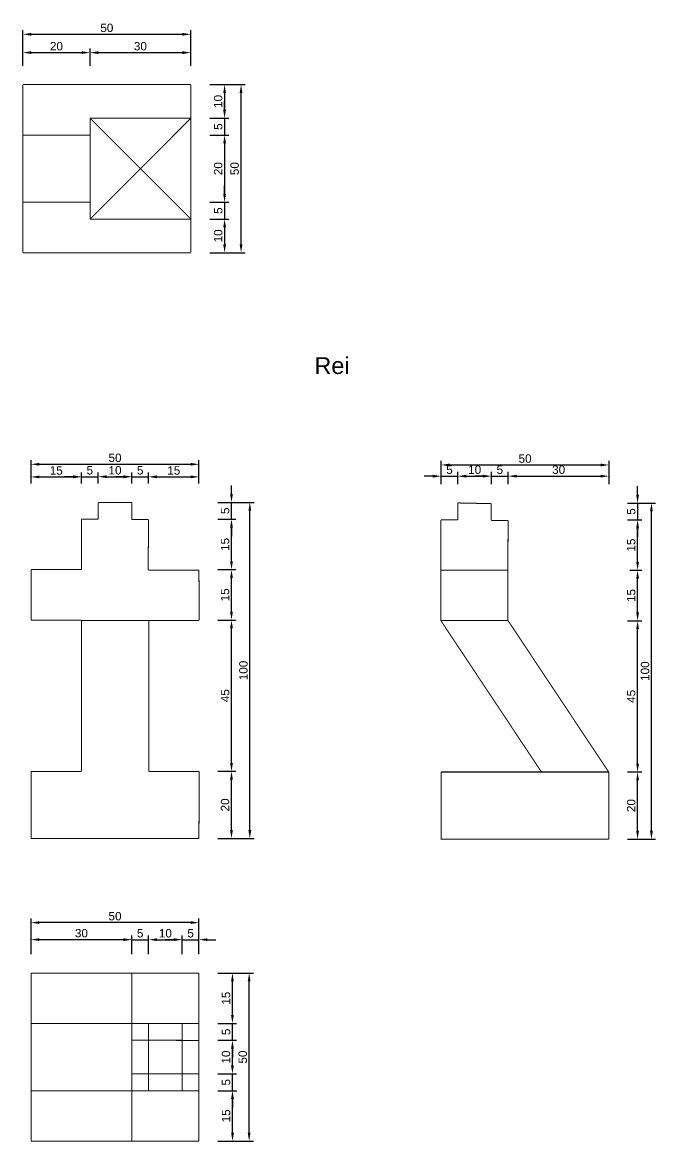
# Model space of a CAD drawing. Header units: millimetres. Extents: x -220846 to -220348, y 0 to 1408771.
# Drawn here: x -220550.8 to -220362.3, y 1408028.4 to 1408361.4 of the extents above; entities that cross this region are included whole.
import ezdxf

# ---------------------------------------------------------------- set-up
doc = ezdxf.new("R2010")
doc.units = ezdxf.units.MM
doc.styles.add('Anotativo', font='arial.ttf')
doc.styles.get("Standard").update_dxf_attribs({"font": 'arial.ttf'})
doc.dimstyles.new('ISO-25', dxfattribs={"dimtxt": 2.5, "dimasz": 2.5, "dimexe": 1.25, "dimexo": 0.625, "dimtad": 1, "dimtxsty": 'Standard', "dimcen": 2.5, "dimadec": 0, "dimazin": 0, "dimtfac": 1, "dimtmove": 0, "dimatfit": 1, "dimfxl": 1, "dimarcsym": 0})

# ---------------------------------------------------------------- blocks, each defined once
blk = doc.blocks.new('*D112')
at = {"color": 0, "lineweight": -2, "transparency": 16777216}
for p, q in [((-220492.63, 1408078.58), (-220482.06, 1408078.58)), ((-220483.31, 1408031.08), (-220483.31, 1408076.08)), ((-220492.63, 1408028.58), (-220482.06, 1408028.58))]:
    blk.add_line(p, q, dxfattribs=at)
at = {"color": 0, "transparency": 16777216}
for points in [[(-220483.73, 1408076.08), (-220482.9, 1408076.08), (-220483.31, 1408078.58)], [(-220483.73, 1408031.08), (-220482.9, 1408031.08), (-220483.31, 1408028.58)]]:
    blk.add_solid(points, dxfattribs=at)
at = {"layer": 'Defpoints', "color": 0, "transparency": 16777216}
for p in [(-220493.25, 1408078.58), (-220483.31, 1408078.58), (-220493.25, 1408028.58)]:
    blk.add_point(p, dxfattribs=at)
at = {"color": 0, "transparency": 16777216, "insert": (-220485.21, 1408053.58), "char_height": 2.5, "attachment_point": 5, "rotation": 90}
blk.add_mtext('50', dxfattribs=at)
blk = doc.blocks.new('*D113')
at = {"color": 0, "lineweight": -2, "transparency": 16777216}
for p, q in [((-220492.63, 1408043.58), (-220487.01, 1408043.58)), ((-220488.26, 1408031.08), (-220488.26, 1408041.08)), ((-220492.63, 1408028.58), (-220487.01, 1408028.58))]:
    blk.add_line(p, q, dxfattribs=at)
at = {"color": 0, "transparency": 16777216}
for points in [[(-220488.67, 1408041.08), (-220487.84, 1408041.08), (-220488.26, 1408043.58)], [(-220488.67, 1408031.08), (-220487.84, 1408031.08), (-220488.26, 1408028.58)]]:
    blk.add_solid(points, dxfattribs=at)
at = {"layer": 'Defpoints', "color": 0, "transparency": 16777216}
for p in [(-220493.25, 1408043.58), (-220488.26, 1408043.58), (-220493.25, 1408028.58)]:
    blk.add_point(p, dxfattribs=at)
at = {"color": 0, "transparency": 16777216, "insert": (-220490.16, 1408036.08), "char_height": 2.5, "attachment_point": 5, "rotation": 90}
blk.add_mtext('15', dxfattribs=at)
blk = doc.blocks.new('*D114')
at = {"color": 0, "lineweight": -2, "transparency": 16777216}
for p, q in [((-220488.29, 1408051.08), (-220488.29, 1408053.58)), ((-220492.63, 1408048.58), (-220487.04, 1408048.58)), ((-220488.29, 1408043.58), (-220488.29, 1408048.58)), ((-220492.63, 1408043.58), (-220487.04, 1408043.58)), ((-220488.29, 1408041.08), (-220488.29, 1408038.58))]:
    blk.add_line(p, q, dxfattribs=at)
at = {"color": 0, "transparency": 16777216}
for points in [[(-220488.7, 1408051.08), (-220487.87, 1408051.08), (-220488.29, 1408048.58)], [(-220488.7, 1408041.08), (-220487.87, 1408041.08), (-220488.29, 1408043.58)]]:
    blk.add_solid(points, dxfattribs=at)
at = {"layer": 'Defpoints', "color": 0, "transparency": 16777216}
for p in [(-220493.25, 1408048.58), (-220488.29, 1408048.58), (-220493.25, 1408043.58)]:
    blk.add_point(p, dxfattribs=at)
at = {"color": 0, "transparency": 16777216, "insert": (-220490.18, 1408046.08), "char_height": 2.5, "attachment_point": 5, "rotation": 90}
blk.add_mtext('5', dxfattribs=at)
blk = doc.blocks.new('*D115')
at = {"color": 0, "lineweight": -2, "transparency": 16777216}
for p, q in [((-220492.63, 1408058.58), (-220487.04, 1408058.58)), ((-220488.29, 1408051.08), (-220488.29, 1408056.08)), ((-220492.63, 1408048.58), (-220487.04, 1408048.58))]:
    blk.add_line(p, q, dxfattribs=at)
at = {"color": 0, "transparency": 16777216}
for points in [[(-220488.7, 1408056.08), (-220487.87, 1408056.08), (-220488.29, 1408058.58)], [(-220488.7, 1408051.08), (-220487.87, 1408051.08), (-220488.29, 1408048.58)]]:
    blk.add_solid(points, dxfattribs=at)
at = {"layer": 'Defpoints', "color": 0, "transparency": 16777216}
for p in [(-220493.25, 1408058.58), (-220488.29, 1408058.58), (-220493.25, 1408048.58)]:
    blk.add_point(p, dxfattribs=at)
at = {"color": 0, "transparency": 16777216, "insert": (-220490.19, 1408053.58), "char_height": 2.5, "attachment_point": 5, "rotation": 90}
blk.add_mtext('10', dxfattribs=at)
blk = doc.blocks.new('*D116')
at = {"color": 0, "lineweight": -2, "transparency": 16777216}
for p, q in [((-220488.29, 1408066.08), (-220488.29, 1408068.58)), ((-220492.63, 1408063.58), (-220487.04, 1408063.58)), ((-220488.29, 1408058.58), (-220488.29, 1408063.58)), ((-220492.63, 1408058.58), (-220487.04, 1408058.58)), ((-220488.29, 1408056.08), (-220488.29, 1408053.58))]:
    blk.add_line(p, q, dxfattribs=at)
at = {"color": 0, "transparency": 16777216}
for points in [[(-220488.7, 1408066.08), (-220487.87, 1408066.08), (-220488.29, 1408063.58)], [(-220488.7, 1408056.08), (-220487.87, 1408056.08), (-220488.29, 1408058.58)]]:
    blk.add_solid(points, dxfattribs=at)
at = {"layer": 'Defpoints', "color": 0, "transparency": 16777216}
for p in [(-220493.25, 1408063.58), (-220488.29, 1408063.58), (-220493.25, 1408058.58)]:
    blk.add_point(p, dxfattribs=at)
at = {"color": 0, "transparency": 16777216, "insert": (-220490.18, 1408061.08), "char_height": 2.5, "attachment_point": 5, "rotation": 90}
blk.add_mtext('5', dxfattribs=at)
blk = doc.blocks.new('*D117')
at = {"color": 0, "lineweight": -2, "transparency": 16777216}
for p, q in [((-220492.63, 1408078.58), (-220487.04, 1408078.58)), ((-220488.29, 1408066.08), (-220488.29, 1408076.08)), ((-220492.63, 1408063.58), (-220487.04, 1408063.58))]:
    blk.add_line(p, q, dxfattribs=at)
at = {"color": 0, "transparency": 16777216}
for points in [[(-220488.7, 1408076.08), (-220487.87, 1408076.08), (-220488.29, 1408078.58)], [(-220488.7, 1408066.08), (-220487.87, 1408066.08), (-220488.29, 1408063.58)]]:
    blk.add_solid(points, dxfattribs=at)
at = {"layer": 'Defpoints', "color": 0, "transparency": 16777216}
for p in [(-220493.25, 1408078.58), (-220488.29, 1408078.58), (-220493.25, 1408063.58)]:
    blk.add_point(p, dxfattribs=at)
at = {"color": 0, "transparency": 16777216, "insert": (-220490.19, 1408071.08), "char_height": 2.5, "attachment_point": 5, "rotation": 90}
blk.add_mtext('15', dxfattribs=at)
blk = doc.blocks.new('*D118')
at = {"color": 0, "lineweight": -2, "transparency": 16777216}
for p, q in [((-220548.25, 1408084.2), (-220548.25, 1408094.83)), ((-220500.75, 1408093.58), (-220545.75, 1408093.58)), ((-220498.25, 1408084.2), (-220498.25, 1408094.83))]:
    blk.add_line(p, q, dxfattribs=at)
at = {"color": 0, "transparency": 16777216}
for points in [[(-220545.75, 1408093.99), (-220545.75, 1408093.16), (-220548.25, 1408093.58)], [(-220500.75, 1408093.99), (-220500.75, 1408093.16), (-220498.25, 1408093.58)]]:
    blk.add_solid(points, dxfattribs=at)
at = {"layer": 'Defpoints', "color": 0, "transparency": 16777216}
for p in [(-220548.25, 1408093.58), (-220548.25, 1408083.58), (-220498.25, 1408083.58)]:
    blk.add_point(p, dxfattribs=at)
at = {"color": 0, "transparency": 16777216, "insert": (-220523.25, 1408095.48), "char_height": 2.5, "attachment_point": 5}
blk.add_mtext('50', dxfattribs=at)
blk = doc.blocks.new('*D119')
at = {"color": 0, "lineweight": -2, "transparency": 16777216}
for p, q in [((-220548.25, 1408084.2), (-220548.25, 1408089.77)), ((-220518.25, 1408084.2), (-220518.25, 1408089.77)), ((-220545.75, 1408088.52), (-220520.75, 1408088.52))]:
    blk.add_line(p, q, dxfattribs=at)
at = {"color": 0, "transparency": 16777216}
for points in [[(-220545.75, 1408088.93), (-220545.75, 1408088.1), (-220548.25, 1408088.52)], [(-220520.75, 1408088.93), (-220520.75, 1408088.1), (-220518.25, 1408088.52)]]:
    blk.add_solid(points, dxfattribs=at)
at = {"layer": 'Defpoints', "color": 0, "transparency": 16777216}
for p in [(-220518.25, 1408088.52), (-220548.25, 1408083.58), (-220518.25, 1408083.58)]:
    blk.add_point(p, dxfattribs=at)
at = {"color": 0, "transparency": 16777216, "insert": (-220533.25, 1408090.42), "char_height": 2.5, "attachment_point": 5}
blk.add_mtext('30', dxfattribs=at)
blk = doc.blocks.new('*D120')
at = {"color": 0, "lineweight": -2, "transparency": 16777216}
for p, q in [((-220518.25, 1408084.2), (-220518.25, 1408089.75)), ((-220513.25, 1408084.2), (-220513.25, 1408089.75)), ((-220520.75, 1408088.5), (-220523.25, 1408088.5)), ((-220518.25, 1408088.5), (-220513.25, 1408088.5)), ((-220510.75, 1408088.5), (-220508.25, 1408088.5))]:
    blk.add_line(p, q, dxfattribs=at)
at = {"color": 0, "transparency": 16777216}
for points in [[(-220520.75, 1408088.92), (-220520.75, 1408088.08), (-220518.25, 1408088.5)], [(-220510.75, 1408088.92), (-220510.75, 1408088.08), (-220513.25, 1408088.5)]]:
    blk.add_solid(points, dxfattribs=at)
at = {"layer": 'Defpoints', "color": 0, "transparency": 16777216}
for p in [(-220513.25, 1408088.5), (-220518.25, 1408083.58), (-220513.25, 1408083.58)]:
    blk.add_point(p, dxfattribs=at)
at = {"color": 0, "transparency": 16777216, "insert": (-220515.75, 1408090.4), "char_height": 2.5, "attachment_point": 5}
blk.add_mtext('5', dxfattribs=at)
blk = doc.blocks.new('*D121')
at = {"color": 0, "lineweight": -2, "transparency": 16777216}
for p, q in [((-220513.25, 1408084.2), (-220513.25, 1408089.75)), ((-220503.25, 1408084.2), (-220503.25, 1408089.75)), ((-220510.75, 1408088.5), (-220505.75, 1408088.5))]:
    blk.add_line(p, q, dxfattribs=at)
at = {"color": 0, "transparency": 16777216}
for points in [[(-220510.75, 1408088.92), (-220510.75, 1408088.08), (-220513.25, 1408088.5)], [(-220505.75, 1408088.92), (-220505.75, 1408088.08), (-220503.25, 1408088.5)]]:
    blk.add_solid(points, dxfattribs=at)
at = {"layer": 'Defpoints', "color": 0, "transparency": 16777216}
for p in [(-220503.25, 1408088.5), (-220513.25, 1408083.58), (-220503.25, 1408083.58)]:
    blk.add_point(p, dxfattribs=at)
at = {"color": 0, "transparency": 16777216, "insert": (-220508.25, 1408090.4), "char_height": 2.5, "attachment_point": 5}
blk.add_mtext('10', dxfattribs=at)
blk = doc.blocks.new('*D122')
at = {"color": 0, "lineweight": -2, "transparency": 16777216}
for p, q in [((-220503.25, 1408084.2), (-220503.25, 1408089.75)), ((-220498.25, 1408084.2), (-220498.25, 1408089.75)), ((-220505.75, 1408088.5), (-220508.25, 1408088.5)), ((-220503.25, 1408088.5), (-220498.25, 1408088.5)), ((-220495.75, 1408088.5), (-220493.25, 1408088.5))]:
    blk.add_line(p, q, dxfattribs=at)
at = {"color": 0, "transparency": 16777216}
for points in [[(-220505.75, 1408088.92), (-220505.75, 1408088.08), (-220503.25, 1408088.5)], [(-220495.75, 1408088.92), (-220495.75, 1408088.08), (-220498.25, 1408088.5)]]:
    blk.add_solid(points, dxfattribs=at)
at = {"layer": 'Defpoints', "color": 0, "transparency": 16777216}
for p in [(-220498.25, 1408088.5), (-220503.25, 1408083.58), (-220498.25, 1408083.58)]:
    blk.add_point(p, dxfattribs=at)
at = {"color": 0, "transparency": 16777216, "insert": (-220500.75, 1408090.4), "char_height": 2.5, "attachment_point": 5}
blk.add_mtext('5', dxfattribs=at)
blk = doc.blocks.new('*D124')
at = {"color": 0, "lineweight": -2, "transparency": 16777216}
for p, q in [((-220492.63, 1408218.58), (-220481.85, 1408218.58)), ((-220483.1, 1408121.08), (-220483.1, 1408216.08)), ((-220492.63, 1408118.58), (-220481.85, 1408118.58))]:
    blk.add_line(p, q, dxfattribs=at)
at = {"color": 0, "transparency": 16777216}
for points in [[(-220483.52, 1408216.08), (-220482.69, 1408216.08), (-220483.1, 1408218.58)], [(-220483.52, 1408121.08), (-220482.69, 1408121.08), (-220483.1, 1408118.58)]]:
    blk.add_solid(points, dxfattribs=at)
at = {"layer": 'Defpoints', "color": 0, "transparency": 16777216}
for p in [(-220493.25, 1408218.58), (-220483.1, 1408218.58), (-220493.25, 1408118.58)]:
    blk.add_point(p, dxfattribs=at)
at = {"color": 0, "transparency": 16777216, "insert": (-220485.01, 1408168.58), "char_height": 2.5, "attachment_point": 5, "rotation": 90}
blk.add_mtext('100', dxfattribs=at)
blk = doc.blocks.new('*D125')
at = {"color": 0, "lineweight": -2, "transparency": 16777216}
for p, q in [((-220492.63, 1408138.58), (-220487.32, 1408138.58)), ((-220488.57, 1408121.08), (-220488.57, 1408136.08)), ((-220492.63, 1408118.58), (-220487.32, 1408118.58))]:
    blk.add_line(p, q, dxfattribs=at)
at = {"color": 0, "transparency": 16777216}
for points in [[(-220488.98, 1408136.08), (-220488.15, 1408136.08), (-220488.57, 1408138.58)], [(-220488.98, 1408121.08), (-220488.15, 1408121.08), (-220488.57, 1408118.58)]]:
    blk.add_solid(points, dxfattribs=at)
at = {"layer": 'Defpoints', "color": 0, "transparency": 16777216}
for p in [(-220493.25, 1408138.58), (-220488.57, 1408138.58), (-220493.25, 1408118.58)]:
    blk.add_point(p, dxfattribs=at)
at = {"color": 0, "transparency": 16777216, "insert": (-220490.47, 1408128.58), "char_height": 2.5, "attachment_point": 5, "rotation": 90}
blk.add_mtext('20', dxfattribs=at)
blk = doc.blocks.new('*D126')
at = {"color": 0, "lineweight": -2, "transparency": 16777216}
for p, q in [((-220492.63, 1408183.58), (-220487.32, 1408183.58)), ((-220488.57, 1408141.08), (-220488.57, 1408181.08)), ((-220492.63, 1408138.58), (-220487.32, 1408138.58))]:
    blk.add_line(p, q, dxfattribs=at)
at = {"color": 0, "transparency": 16777216}
for points in [[(-220488.98, 1408181.08), (-220488.15, 1408181.08), (-220488.57, 1408183.58)], [(-220488.98, 1408141.08), (-220488.15, 1408141.08), (-220488.57, 1408138.58)]]:
    blk.add_solid(points, dxfattribs=at)
at = {"layer": 'Defpoints', "color": 0, "transparency": 16777216}
for p in [(-220493.25, 1408183.58), (-220488.57, 1408183.58), (-220493.25, 1408138.58)]:
    blk.add_point(p, dxfattribs=at)
at = {"color": 0, "transparency": 16777216, "insert": (-220490.46, 1408161.08), "char_height": 2.5, "attachment_point": 5, "rotation": 90}
blk.add_mtext('45', dxfattribs=at)
blk = doc.blocks.new('*D127')
at = {"color": 0, "lineweight": -2, "transparency": 16777216}
for p, q in [((-220492.63, 1408198.58), (-220487.32, 1408198.58)), ((-220488.57, 1408186.08), (-220488.57, 1408196.08)), ((-220492.63, 1408183.58), (-220487.32, 1408183.58))]:
    blk.add_line(p, q, dxfattribs=at)
at = {"color": 0, "transparency": 16777216}
for points in [[(-220488.98, 1408196.08), (-220488.15, 1408196.08), (-220488.57, 1408198.58)], [(-220488.98, 1408186.08), (-220488.15, 1408186.08), (-220488.57, 1408183.58)]]:
    blk.add_solid(points, dxfattribs=at)
at = {"layer": 'Defpoints', "color": 0, "transparency": 16777216}
for p in [(-220493.25, 1408198.58), (-220488.57, 1408198.58), (-220493.25, 1408183.58)]:
    blk.add_point(p, dxfattribs=at)
at = {"color": 0, "transparency": 16777216, "insert": (-220490.47, 1408191.08), "char_height": 2.5, "attachment_point": 5, "rotation": 90}
blk.add_mtext('15', dxfattribs=at)
blk = doc.blocks.new('*D128')
at = {"color": 0, "lineweight": -2, "transparency": 16777216}
for p, q in [((-220492.63, 1408213.58), (-220487.32, 1408213.58)), ((-220488.57, 1408201.08), (-220488.57, 1408211.08)), ((-220492.63, 1408198.58), (-220487.32, 1408198.58))]:
    blk.add_line(p, q, dxfattribs=at)
at = {"color": 0, "transparency": 16777216}
for points in [[(-220488.98, 1408211.08), (-220488.15, 1408211.08), (-220488.57, 1408213.58)], [(-220488.98, 1408201.08), (-220488.15, 1408201.08), (-220488.57, 1408198.58)]]:
    blk.add_solid(points, dxfattribs=at)
at = {"layer": 'Defpoints', "color": 0, "transparency": 16777216}
for p in [(-220493.25, 1408213.58), (-220488.57, 1408213.58), (-220493.25, 1408198.58)]:
    blk.add_point(p, dxfattribs=at)
at = {"color": 0, "transparency": 16777216, "insert": (-220490.47, 1408206.08), "char_height": 2.5, "attachment_point": 5, "rotation": 90}
blk.add_mtext('15', dxfattribs=at)
blk = doc.blocks.new('*D129')
at = {"color": 0, "lineweight": -2, "transparency": 16777216}
for p, q in [((-220488.57, 1408221.08), (-220488.57, 1408223.58)), ((-220492, 1408218.58), (-220487.32, 1408218.58)), ((-220488.57, 1408213.58), (-220488.57, 1408218.58)), ((-220492, 1408213.58), (-220487.32, 1408213.58)), ((-220488.57, 1408211.08), (-220488.57, 1408208.58))]:
    blk.add_line(p, q, dxfattribs=at)
at = {"color": 0, "transparency": 16777216}
for points in [[(-220488.98, 1408221.08), (-220488.15, 1408221.08), (-220488.57, 1408218.58)], [(-220488.98, 1408211.08), (-220488.15, 1408211.08), (-220488.57, 1408213.58)]]:
    blk.add_solid(points, dxfattribs=at)
at = {"layer": 'Defpoints', "color": 0, "transparency": 16777216}
for p in [(-220492.63, 1408218.58), (-220488.57, 1408218.58), (-220492.63, 1408213.58)]:
    blk.add_point(p, dxfattribs=at)
at = {"color": 0, "transparency": 16777216, "insert": (-220490.46, 1408216.08), "char_height": 2.5, "attachment_point": 5, "rotation": 90}
blk.add_mtext('5', dxfattribs=at)
blk = doc.blocks.new('*D131')
at = {"color": 0, "lineweight": -2, "transparency": 16777216}
for p, q in [((-220548.25, 1408224.2), (-220548.25, 1408231.17)), ((-220545.75, 1408229.92), (-220500.75, 1408229.92)), ((-220498.25, 1408224.2), (-220498.25, 1408231.17))]:
    blk.add_line(p, q, dxfattribs=at)
at = {"color": 0, "transparency": 16777216}
for points in [[(-220545.75, 1408230.33), (-220545.75, 1408229.5), (-220548.25, 1408229.92)], [(-220500.75, 1408230.33), (-220500.75, 1408229.5), (-220498.25, 1408229.92)]]:
    blk.add_solid(points, dxfattribs=at)
at = {"layer": 'Defpoints', "color": 0, "transparency": 16777216}
for p in [(-220498.25, 1408229.92), (-220548.25, 1408223.58), (-220498.25, 1408223.58)]:
    blk.add_point(p, dxfattribs=at)
at = {"color": 0, "transparency": 16777216, "insert": (-220523.25, 1408231.82), "char_height": 2.5, "attachment_point": 5}
blk.add_mtext('50', dxfattribs=at)
blk = doc.blocks.new('*D132')
at = {"color": 0, "lineweight": -2, "transparency": 16777216}
for p, q in [((-220548.25, 1408224.2), (-220548.25, 1408227.4)), ((-220545.75, 1408226.15), (-220535.75, 1408226.15)), ((-220533.25, 1408224.2), (-220533.25, 1408227.4))]:
    blk.add_line(p, q, dxfattribs=at)
at = {"color": 0, "transparency": 16777216}
for points in [[(-220545.75, 1408226.57), (-220545.75, 1408225.73), (-220548.25, 1408226.15)], [(-220535.75, 1408226.57), (-220535.75, 1408225.73), (-220533.25, 1408226.15)]]:
    blk.add_solid(points, dxfattribs=at)
at = {"layer": 'Defpoints', "color": 0, "transparency": 16777216}
for p in [(-220533.25, 1408226.15), (-220548.25, 1408223.58), (-220533.25, 1408223.58)]:
    blk.add_point(p, dxfattribs=at)
at = {"color": 0, "transparency": 16777216, "insert": (-220540.75, 1408228.05), "char_height": 2.5, "attachment_point": 5}
blk.add_mtext('15', dxfattribs=at)
blk = doc.blocks.new('*D133')
at = {"color": 0, "lineweight": -2, "transparency": 16777216}
for p, q in [((-220535.75, 1408226.22), (-220538.25, 1408226.22)), ((-220533.25, 1408224.2), (-220533.25, 1408227.47)), ((-220533.25, 1408226.22), (-220528.25, 1408226.22)), ((-220528.25, 1408224.2), (-220528.25, 1408227.47)), ((-220525.75, 1408226.22), (-220523.25, 1408226.22))]:
    blk.add_line(p, q, dxfattribs=at)
at = {"color": 0, "transparency": 16777216}
for points in [[(-220535.75, 1408226.64), (-220535.75, 1408225.8), (-220533.25, 1408226.22)], [(-220525.75, 1408226.64), (-220525.75, 1408225.8), (-220528.25, 1408226.22)]]:
    blk.add_solid(points, dxfattribs=at)
at = {"layer": 'Defpoints', "color": 0, "transparency": 16777216}
for p in [(-220528.25, 1408226.22), (-220533.25, 1408223.58), (-220528.25, 1408223.58)]:
    blk.add_point(p, dxfattribs=at)
at = {"color": 0, "transparency": 16777216, "insert": (-220530.75, 1408228.12), "char_height": 2.5, "attachment_point": 5}
blk.add_mtext('5', dxfattribs=at)
blk = doc.blocks.new('*D134')
at = {"color": 0, "lineweight": -2, "transparency": 16777216}
for p, q in [((-220528.25, 1408224.2), (-220528.25, 1408227.47)), ((-220525.75, 1408226.22), (-220520.75, 1408226.22)), ((-220518.25, 1408224.2), (-220518.25, 1408227.47))]:
    blk.add_line(p, q, dxfattribs=at)
at = {"color": 0, "transparency": 16777216}
for points in [[(-220525.75, 1408226.64), (-220525.75, 1408225.8), (-220528.25, 1408226.22)], [(-220520.75, 1408226.64), (-220520.75, 1408225.8), (-220518.25, 1408226.22)]]:
    blk.add_solid(points, dxfattribs=at)
at = {"layer": 'Defpoints', "color": 0, "transparency": 16777216}
for p in [(-220518.25, 1408226.22), (-220528.25, 1408223.58), (-220518.25, 1408223.58)]:
    blk.add_point(p, dxfattribs=at)
at = {"color": 0, "transparency": 16777216, "insert": (-220523.25, 1408228.12), "char_height": 2.5, "attachment_point": 5}
blk.add_mtext('10', dxfattribs=at)
blk = doc.blocks.new('*D135')
at = {"color": 0, "lineweight": -2, "transparency": 16777216}
for p, q in [((-220520.75, 1408226.2), (-220523.25, 1408226.2)), ((-220518.25, 1408224.2), (-220518.25, 1408227.45)), ((-220518.25, 1408226.2), (-220513.25, 1408226.2)), ((-220513.25, 1408224.2), (-220513.25, 1408227.45)), ((-220510.75, 1408226.2), (-220508.25, 1408226.2))]:
    blk.add_line(p, q, dxfattribs=at)
at = {"color": 0, "transparency": 16777216}
for points in [[(-220520.75, 1408226.62), (-220520.75, 1408225.78), (-220518.25, 1408226.2)], [(-220510.75, 1408226.62), (-220510.75, 1408225.78), (-220513.25, 1408226.2)]]:
    blk.add_solid(points, dxfattribs=at)
at = {"layer": 'Defpoints', "color": 0, "transparency": 16777216}
for p in [(-220513.25, 1408226.2), (-220518.25, 1408223.58), (-220513.25, 1408223.58)]:
    blk.add_point(p, dxfattribs=at)
at = {"color": 0, "transparency": 16777216, "insert": (-220515.75, 1408228.1), "char_height": 2.5, "attachment_point": 5}
blk.add_mtext('5', dxfattribs=at)
blk = doc.blocks.new('*D136')
at = {"color": 0, "lineweight": -2, "transparency": 16777216}
for p, q in [((-220513.25, 1408224.2), (-220513.25, 1408227.42)), ((-220510.75, 1408226.17), (-220500.75, 1408226.17)), ((-220498.25, 1408224.2), (-220498.25, 1408227.42))]:
    blk.add_line(p, q, dxfattribs=at)
at = {"color": 0, "transparency": 16777216}
for points in [[(-220510.75, 1408226.59), (-220510.75, 1408225.75), (-220513.25, 1408226.17)], [(-220500.75, 1408226.59), (-220500.75, 1408225.75), (-220498.25, 1408226.17)]]:
    blk.add_solid(points, dxfattribs=at)
at = {"layer": 'Defpoints', "color": 0, "transparency": 16777216}
for p in [(-220498.25, 1408226.17), (-220513.25, 1408223.58), (-220498.25, 1408223.58)]:
    blk.add_point(p, dxfattribs=at)
at = {"color": 0, "transparency": 16777216, "insert": (-220505.75, 1408228.07), "char_height": 2.5, "attachment_point": 5}
blk.add_mtext('15', dxfattribs=at)
blk = doc.blocks.new('*D137')
at = {"color": 0, "lineweight": -2, "transparency": 16777216}
for p, q in [((-220370.63, 1408218.38), (-220362.27, 1408218.38)), ((-220363.52, 1408120.88), (-220363.52, 1408215.88)), ((-220370.63, 1408118.38), (-220362.27, 1408118.38))]:
    blk.add_line(p, q, dxfattribs=at)
at = {"color": 0, "transparency": 16777216}
for points in [[(-220363.94, 1408215.88), (-220363.1, 1408215.88), (-220363.52, 1408218.38)], [(-220363.94, 1408120.88), (-220363.1, 1408120.88), (-220363.52, 1408118.38)]]:
    blk.add_solid(points, dxfattribs=at)
at = {"layer": 'Defpoints', "color": 0, "transparency": 16777216}
for p in [(-220371.25, 1408218.38), (-220363.52, 1408218.38), (-220371.25, 1408118.38)]:
    blk.add_point(p, dxfattribs=at)
at = {"color": 0, "transparency": 16777216, "insert": (-220365.42, 1408168.38), "char_height": 2.5, "attachment_point": 5, "rotation": 90}
blk.add_mtext('100', dxfattribs=at)
blk = doc.blocks.new('*D138')
at = {"color": 0, "lineweight": -2, "transparency": 16777216}
for p, q in [((-220370.63, 1408138.38), (-220366.4, 1408138.38)), ((-220367.65, 1408120.88), (-220367.65, 1408135.88)), ((-220370.63, 1408118.38), (-220366.4, 1408118.38))]:
    blk.add_line(p, q, dxfattribs=at)
at = {"color": 0, "transparency": 16777216}
for points in [[(-220368.06, 1408135.88), (-220367.23, 1408135.88), (-220367.65, 1408138.38)], [(-220368.06, 1408120.88), (-220367.23, 1408120.88), (-220367.65, 1408118.38)]]:
    blk.add_solid(points, dxfattribs=at)
at = {"layer": 'Defpoints', "color": 0, "transparency": 16777216}
for p in [(-220371.25, 1408138.38), (-220367.65, 1408138.38), (-220371.25, 1408118.38)]:
    blk.add_point(p, dxfattribs=at)
at = {"color": 0, "transparency": 16777216, "insert": (-220369.55, 1408128.38), "char_height": 2.5, "attachment_point": 5, "rotation": 90}
blk.add_mtext('20', dxfattribs=at)
blk = doc.blocks.new('*D139')
at = {"color": 0, "lineweight": -2, "transparency": 16777216}
for p, q in [((-220370.63, 1408183.38), (-220366.4, 1408183.38)), ((-220367.65, 1408140.88), (-220367.65, 1408180.88)), ((-220370.63, 1408138.38), (-220366.4, 1408138.38))]:
    blk.add_line(p, q, dxfattribs=at)
at = {"color": 0, "transparency": 16777216}
for points in [[(-220368.06, 1408180.88), (-220367.23, 1408180.88), (-220367.65, 1408183.38)], [(-220368.06, 1408140.88), (-220367.23, 1408140.88), (-220367.65, 1408138.38)]]:
    blk.add_solid(points, dxfattribs=at)
at = {"layer": 'Defpoints', "color": 0, "transparency": 16777216}
for p in [(-220371.25, 1408183.38), (-220367.65, 1408183.38), (-220371.25, 1408138.38)]:
    blk.add_point(p, dxfattribs=at)
at = {"color": 0, "transparency": 16777216, "insert": (-220369.54, 1408160.88), "char_height": 2.5, "attachment_point": 5, "rotation": 90}
blk.add_mtext('45', dxfattribs=at)
blk = doc.blocks.new('*D140')
at = {"color": 0, "lineweight": -2, "transparency": 16777216}
for p, q in [((-220370, 1408198.38), (-220366.4, 1408198.38)), ((-220367.65, 1408185.88), (-220367.65, 1408195.88)), ((-220370, 1408183.38), (-220366.4, 1408183.38))]:
    blk.add_line(p, q, dxfattribs=at)
at = {"color": 0, "transparency": 16777216}
for points in [[(-220368.06, 1408195.88), (-220367.23, 1408195.88), (-220367.65, 1408198.38)], [(-220368.06, 1408185.88), (-220367.23, 1408185.88), (-220367.65, 1408183.38)]]:
    blk.add_solid(points, dxfattribs=at)
at = {"layer": 'Defpoints', "color": 0, "transparency": 16777216}
for p in [(-220370.63, 1408198.38), (-220367.65, 1408198.38), (-220370.63, 1408183.38)]:
    blk.add_point(p, dxfattribs=at)
at = {"color": 0, "transparency": 16777216, "insert": (-220369.55, 1408190.88), "char_height": 2.5, "attachment_point": 5, "rotation": 90}
blk.add_mtext('15', dxfattribs=at)
blk = doc.blocks.new('*D141')
at = {"color": 0, "lineweight": -2, "transparency": 16777216}
for p, q in [((-220369.38, 1408213.38), (-220366.4, 1408213.38)), ((-220367.65, 1408200.88), (-220367.65, 1408210.88)), ((-220369.38, 1408198.38), (-220366.4, 1408198.38))]:
    blk.add_line(p, q, dxfattribs=at)
at = {"color": 0, "transparency": 16777216}
for points in [[(-220368.06, 1408210.88), (-220367.23, 1408210.88), (-220367.65, 1408213.38)], [(-220368.06, 1408200.88), (-220367.23, 1408200.88), (-220367.65, 1408198.38)]]:
    blk.add_solid(points, dxfattribs=at)
at = {"layer": 'Defpoints', "color": 0, "transparency": 16777216}
for p in [(-220370, 1408213.38), (-220367.65, 1408213.38), (-220370, 1408198.38)]:
    blk.add_point(p, dxfattribs=at)
at = {"color": 0, "transparency": 16777216, "insert": (-220369.55, 1408205.88), "char_height": 2.5, "attachment_point": 5, "rotation": 90}
blk.add_mtext('15', dxfattribs=at)
blk = doc.blocks.new('*D142')
at = {"color": 0, "lineweight": -2, "transparency": 16777216}
for p, q in [((-220367.65, 1408220.88), (-220367.65, 1408223.38)), ((-220370.63, 1408218.38), (-220366.4, 1408218.38)), ((-220367.65, 1408218.38), (-220367.65, 1408213.38)), ((-220370.63, 1408213.38), (-220366.4, 1408213.38)), ((-220367.65, 1408210.88), (-220367.65, 1408208.38))]:
    blk.add_line(p, q, dxfattribs=at)
at = {"color": 0, "transparency": 16777216}
for points in [[(-220368.06, 1408220.88), (-220367.23, 1408220.88), (-220367.65, 1408218.38)], [(-220368.06, 1408210.88), (-220367.23, 1408210.88), (-220367.65, 1408213.38)]]:
    blk.add_solid(points, dxfattribs=at)
at = {"layer": 'Defpoints', "color": 0, "transparency": 16777216}
for p in [(-220371.25, 1408218.38), (-220371.25, 1408213.38), (-220367.65, 1408213.38)]:
    blk.add_point(p, dxfattribs=at)
at = {"color": 0, "transparency": 16777216, "insert": (-220369.54, 1408215.88), "char_height": 2.5, "attachment_point": 5, "rotation": 90}
blk.add_mtext('5', dxfattribs=at)
blk = doc.blocks.new('*D143')
at = {"color": 0, "lineweight": -2, "transparency": 16777216}
for p, q in [((-220426.15, 1408224), (-220426.15, 1408230.96)), ((-220423.65, 1408229.71), (-220378.65, 1408229.71)), ((-220376.15, 1408224), (-220376.15, 1408230.96))]:
    blk.add_line(p, q, dxfattribs=at)
at = {"color": 0, "transparency": 16777216}
for points in [[(-220423.65, 1408230.12), (-220423.65, 1408229.29), (-220426.15, 1408229.71)], [(-220378.65, 1408230.12), (-220378.65, 1408229.29), (-220376.15, 1408229.71)]]:
    blk.add_solid(points, dxfattribs=at)
at = {"layer": 'Defpoints', "color": 0, "transparency": 16777216}
for p in [(-220376.15, 1408229.71), (-220426.15, 1408223.38), (-220376.15, 1408223.38)]:
    blk.add_point(p, dxfattribs=at)
at = {"color": 0, "transparency": 16777216, "insert": (-220401.15, 1408231.61), "char_height": 2.5, "attachment_point": 5}
blk.add_mtext('50', dxfattribs=at)
blk = doc.blocks.new('*D144')
at = {"color": 0, "lineweight": -2, "transparency": 16777216}
for p, q in [((-220428.65, 1408226.38), (-220431.15, 1408226.38)), ((-220426.15, 1408224), (-220426.15, 1408227.63)), ((-220426.15, 1408226.38), (-220421.15, 1408226.38)), ((-220421.15, 1408224), (-220421.15, 1408227.63)), ((-220418.65, 1408226.38), (-220416.15, 1408226.38))]:
    blk.add_line(p, q, dxfattribs=at)
at = {"color": 0, "transparency": 16777216}
for points in [[(-220428.65, 1408226.8), (-220428.65, 1408225.96), (-220426.15, 1408226.38)], [(-220418.65, 1408226.8), (-220418.65, 1408225.96), (-220421.15, 1408226.38)]]:
    blk.add_solid(points, dxfattribs=at)
at = {"layer": 'Defpoints', "color": 0, "transparency": 16777216}
for p in [(-220421.15, 1408226.38), (-220426.15, 1408223.38), (-220421.15, 1408223.38)]:
    blk.add_point(p, dxfattribs=at)
at = {"color": 0, "transparency": 16777216, "insert": (-220423.65, 1408228.28), "char_height": 2.5, "attachment_point": 5}
blk.add_mtext('5', dxfattribs=at)
blk = doc.blocks.new('*D145')
at = {"color": 0, "lineweight": -2, "transparency": 16777216}
for p, q in [((-220421.15, 1408224), (-220421.15, 1408227.64)), ((-220418.65, 1408226.39), (-220413.65, 1408226.39)), ((-220411.15, 1408224), (-220411.15, 1408227.64))]:
    blk.add_line(p, q, dxfattribs=at)
at = {"color": 0, "transparency": 16777216}
for points in [[(-220418.65, 1408226.8), (-220418.65, 1408225.97), (-220421.15, 1408226.39)], [(-220413.65, 1408226.8), (-220413.65, 1408225.97), (-220411.15, 1408226.39)]]:
    blk.add_solid(points, dxfattribs=at)
at = {"layer": 'Defpoints', "color": 0, "transparency": 16777216}
for p in [(-220411.15, 1408226.39), (-220421.15, 1408223.38), (-220411.15, 1408223.38)]:
    blk.add_point(p, dxfattribs=at)
at = {"color": 0, "transparency": 16777216, "insert": (-220416.15, 1408228.29), "char_height": 2.5, "attachment_point": 5}
blk.add_mtext('10', dxfattribs=at)
blk = doc.blocks.new('*D146')
at = {"color": 0, "lineweight": -2, "transparency": 16777216}
for p, q in [((-220413.65, 1408226.39), (-220416.15, 1408226.39)), ((-220411.15, 1408224), (-220411.15, 1408227.64)), ((-220411.15, 1408226.39), (-220406.15, 1408226.39)), ((-220406.15, 1408224), (-220406.15, 1408227.64)), ((-220403.65, 1408226.39), (-220401.15, 1408226.39))]:
    blk.add_line(p, q, dxfattribs=at)
at = {"color": 0, "transparency": 16777216}
for points in [[(-220413.65, 1408226.8), (-220413.65, 1408225.97), (-220411.15, 1408226.39)], [(-220403.65, 1408226.8), (-220403.65, 1408225.97), (-220406.15, 1408226.39)]]:
    blk.add_solid(points, dxfattribs=at)
at = {"layer": 'Defpoints', "color": 0, "transparency": 16777216}
for p in [(-220406.15, 1408226.39), (-220411.15, 1408223.38), (-220406.15, 1408223.38)]:
    blk.add_point(p, dxfattribs=at)
at = {"color": 0, "transparency": 16777216, "insert": (-220408.65, 1408228.28), "char_height": 2.5, "attachment_point": 5}
blk.add_mtext('5', dxfattribs=at)
blk = doc.blocks.new('*D147')
at = {"color": 0, "lineweight": -2, "transparency": 16777216}
for p, q in [((-220406.15, 1408224), (-220406.15, 1408227.64)), ((-220403.65, 1408226.39), (-220378.65, 1408226.39)), ((-220376.15, 1408224), (-220376.15, 1408227.64))]:
    blk.add_line(p, q, dxfattribs=at)
at = {"color": 0, "transparency": 16777216}
for points in [[(-220403.65, 1408226.8), (-220403.65, 1408225.97), (-220406.15, 1408226.39)], [(-220378.65, 1408226.8), (-220378.65, 1408225.97), (-220376.15, 1408226.39)]]:
    blk.add_solid(points, dxfattribs=at)
at = {"layer": 'Defpoints', "color": 0, "transparency": 16777216}
for p in [(-220376.15, 1408226.39), (-220406.15, 1408223.38), (-220376.15, 1408223.38)]:
    blk.add_point(p, dxfattribs=at)
at = {"color": 0, "transparency": 16777216, "insert": (-220391.15, 1408228.29), "char_height": 2.5, "attachment_point": 5}
blk.add_mtext('30', dxfattribs=at)
blk = doc.blocks.new('*D150')
at = {"color": 0, "lineweight": -2, "transparency": 16777216}
for p, q in [((-220495.06, 1408342.86), (-220484.47, 1408342.86)), ((-220485.72, 1408295.36), (-220485.72, 1408340.36)), ((-220495.06, 1408292.86), (-220484.47, 1408292.86))]:
    blk.add_line(p, q, dxfattribs=at)
at = {"color": 0, "transparency": 16777216}
for points in [[(-220486.13, 1408340.36), (-220485.3, 1408340.36), (-220485.72, 1408342.86)], [(-220486.13, 1408295.36), (-220485.3, 1408295.36), (-220485.72, 1408292.86)]]:
    blk.add_solid(points, dxfattribs=at)
at = {"layer": 'Defpoints', "color": 0, "transparency": 16777216}
for p in [(-220495.69, 1408342.86), (-220485.72, 1408342.86), (-220495.69, 1408292.86)]:
    blk.add_point(p, dxfattribs=at)
at = {"color": 0, "transparency": 16777216, "insert": (-220487.62, 1408317.86), "char_height": 2.5, "attachment_point": 5, "rotation": 90}
blk.add_mtext('50', dxfattribs=at)
blk = doc.blocks.new('*D151')
at = {"color": 0, "lineweight": -2, "transparency": 16777216}
for p, q in [((-220495.06, 1408342.86), (-220489.37, 1408342.86)), ((-220490.62, 1408340.36), (-220490.62, 1408335.36)), ((-220495.06, 1408332.86), (-220489.37, 1408332.86))]:
    blk.add_line(p, q, dxfattribs=at)
at = {"color": 0, "transparency": 16777216}
for points in [[(-220491.03, 1408340.36), (-220490.2, 1408340.36), (-220490.62, 1408342.86)], [(-220491.03, 1408335.36), (-220490.2, 1408335.36), (-220490.62, 1408332.86)]]:
    blk.add_solid(points, dxfattribs=at)
at = {"layer": 'Defpoints', "color": 0, "transparency": 16777216}
for p in [(-220495.69, 1408342.86), (-220495.69, 1408332.86), (-220490.62, 1408332.86)]:
    blk.add_point(p, dxfattribs=at)
at = {"color": 0, "transparency": 16777216, "insert": (-220492.52, 1408337.86), "char_height": 2.5, "attachment_point": 5, "rotation": 90}
blk.add_mtext('10', dxfattribs=at)
blk = doc.blocks.new('*D152')
at = {"color": 0, "lineweight": -2, "transparency": 16777216}
for p, q in [((-220490.62, 1408335.36), (-220490.62, 1408337.86)), ((-220495.06, 1408332.86), (-220489.37, 1408332.86)), ((-220490.62, 1408332.86), (-220490.62, 1408327.86)), ((-220495.06, 1408327.86), (-220489.37, 1408327.86)), ((-220490.62, 1408325.36), (-220490.62, 1408322.86))]:
    blk.add_line(p, q, dxfattribs=at)
at = {"color": 0, "transparency": 16777216}
for points in [[(-220491.03, 1408335.36), (-220490.2, 1408335.36), (-220490.62, 1408332.86)], [(-220491.03, 1408325.36), (-220490.2, 1408325.36), (-220490.62, 1408327.86)]]:
    blk.add_solid(points, dxfattribs=at)
at = {"layer": 'Defpoints', "color": 0, "transparency": 16777216}
for p in [(-220495.69, 1408332.86), (-220495.69, 1408327.86), (-220490.62, 1408327.86)]:
    blk.add_point(p, dxfattribs=at)
at = {"color": 0, "transparency": 16777216, "insert": (-220492.51, 1408330.36), "char_height": 2.5, "attachment_point": 5, "rotation": 90}
blk.add_mtext('5', dxfattribs=at)
blk = doc.blocks.new('*D153')
at = {"color": 0, "lineweight": -2, "transparency": 16777216}
for p, q in [((-220495.06, 1408327.86), (-220489.37, 1408327.86)), ((-220490.62, 1408325.36), (-220490.62, 1408310.36)), ((-220495.06, 1408307.86), (-220489.37, 1408307.86))]:
    blk.add_line(p, q, dxfattribs=at)
at = {"color": 0, "transparency": 16777216}
for points in [[(-220491.03, 1408325.36), (-220490.2, 1408325.36), (-220490.62, 1408327.86)], [(-220491.03, 1408310.36), (-220490.2, 1408310.36), (-220490.62, 1408307.86)]]:
    blk.add_solid(points, dxfattribs=at)
at = {"layer": 'Defpoints', "color": 0, "transparency": 16777216}
for p in [(-220495.69, 1408327.86), (-220495.69, 1408307.86), (-220490.62, 1408307.86)]:
    blk.add_point(p, dxfattribs=at)
at = {"color": 0, "transparency": 16777216, "insert": (-220492.52, 1408317.86), "char_height": 2.5, "attachment_point": 5, "rotation": 90}
blk.add_mtext('20', dxfattribs=at)
blk = doc.blocks.new('*D154')
at = {"color": 0, "lineweight": -2, "transparency": 16777216}
for p, q in [((-220490.62, 1408310.36), (-220490.62, 1408312.86)), ((-220495.06, 1408307.86), (-220489.37, 1408307.86)), ((-220490.62, 1408307.86), (-220490.62, 1408302.86)), ((-220495.06, 1408302.86), (-220489.37, 1408302.86)), ((-220490.62, 1408300.36), (-220490.62, 1408297.86))]:
    blk.add_line(p, q, dxfattribs=at)
at = {"color": 0, "transparency": 16777216}
for points in [[(-220491.03, 1408310.36), (-220490.2, 1408310.36), (-220490.62, 1408307.86)], [(-220491.03, 1408300.36), (-220490.2, 1408300.36), (-220490.62, 1408302.86)]]:
    blk.add_solid(points, dxfattribs=at)
at = {"layer": 'Defpoints', "color": 0, "transparency": 16777216}
for p in [(-220495.69, 1408307.86), (-220495.69, 1408302.86), (-220490.62, 1408302.86)]:
    blk.add_point(p, dxfattribs=at)
at = {"color": 0, "transparency": 16777216, "insert": (-220492.51, 1408305.36), "char_height": 2.5, "attachment_point": 5, "rotation": 90}
blk.add_mtext('5', dxfattribs=at)
blk = doc.blocks.new('*D155')
at = {"color": 0, "lineweight": -2, "transparency": 16777216}
for p, q in [((-220495.06, 1408302.86), (-220489.37, 1408302.86)), ((-220490.62, 1408300.36), (-220490.62, 1408295.36)), ((-220495.06, 1408292.86), (-220489.37, 1408292.86))]:
    blk.add_line(p, q, dxfattribs=at)
at = {"color": 0, "transparency": 16777216}
for points in [[(-220491.03, 1408300.36), (-220490.2, 1408300.36), (-220490.62, 1408302.86)], [(-220491.03, 1408295.36), (-220490.2, 1408295.36), (-220490.62, 1408292.86)]]:
    blk.add_solid(points, dxfattribs=at)
at = {"layer": 'Defpoints', "color": 0, "transparency": 16777216}
for p in [(-220495.69, 1408302.86), (-220495.69, 1408292.86), (-220490.62, 1408292.86)]:
    blk.add_point(p, dxfattribs=at)
at = {"color": 0, "transparency": 16777216, "insert": (-220492.52, 1408297.86), "char_height": 2.5, "attachment_point": 5, "rotation": 90}
blk.add_mtext('10', dxfattribs=at)
blk = doc.blocks.new('*D156')
at = {"color": 0, "lineweight": -2, "transparency": 16777216}
for p, q in [((-220550.69, 1408348.49), (-220550.69, 1408359.08)), ((-220548.19, 1408357.83), (-220503.19, 1408357.83)), ((-220500.69, 1408348.49), (-220500.69, 1408359.08))]:
    blk.add_line(p, q, dxfattribs=at)
at = {"color": 0, "transparency": 16777216}
for points in [[(-220548.19, 1408358.25), (-220548.19, 1408357.41), (-220550.69, 1408357.83)], [(-220503.19, 1408358.25), (-220503.19, 1408357.41), (-220500.69, 1408357.83)]]:
    blk.add_solid(points, dxfattribs=at)
at = {"layer": 'Defpoints', "color": 0, "transparency": 16777216}
for p in [(-220500.69, 1408357.83), (-220550.69, 1408347.86), (-220500.69, 1408347.86)]:
    blk.add_point(p, dxfattribs=at)
at = {"color": 0, "transparency": 16777216, "insert": (-220525.69, 1408359.73), "char_height": 2.5, "attachment_point": 5}
blk.add_mtext('50', dxfattribs=at)
blk = doc.blocks.new('*D157')
at = {"color": 0, "lineweight": -2, "transparency": 16777216}
for p, q in [((-220550.69, 1408348.49), (-220550.69, 1408353.63)), ((-220530.69, 1408348.49), (-220530.69, 1408353.63)), ((-220548.19, 1408352.38), (-220533.19, 1408352.38))]:
    blk.add_line(p, q, dxfattribs=at)
at = {"color": 0, "transparency": 16777216}
for points in [[(-220548.19, 1408352.8), (-220548.19, 1408351.97), (-220550.69, 1408352.38)], [(-220533.19, 1408352.8), (-220533.19, 1408351.97), (-220530.69, 1408352.38)]]:
    blk.add_solid(points, dxfattribs=at)
at = {"layer": 'Defpoints', "color": 0, "transparency": 16777216}
for p in [(-220530.69, 1408352.38), (-220550.69, 1408347.86), (-220530.69, 1408347.86)]:
    blk.add_point(p, dxfattribs=at)
at = {"color": 0, "transparency": 16777216, "insert": (-220540.69, 1408354.29), "char_height": 2.5, "attachment_point": 5}
blk.add_mtext('20', dxfattribs=at)
blk = doc.blocks.new('*D158')
at = {"color": 0, "lineweight": -2, "transparency": 16777216}
for p, q in [((-220530.69, 1408348.49), (-220530.69, 1408353.62)), ((-220500.69, 1408348.49), (-220500.69, 1408353.62)), ((-220528.19, 1408352.37), (-220503.19, 1408352.37))]:
    blk.add_line(p, q, dxfattribs=at)
at = {"color": 0, "transparency": 16777216}
for points in [[(-220528.19, 1408352.79), (-220528.19, 1408351.95), (-220530.69, 1408352.37)], [(-220503.19, 1408352.79), (-220503.19, 1408351.95), (-220500.69, 1408352.37)]]:
    blk.add_solid(points, dxfattribs=at)
at = {"layer": 'Defpoints', "color": 0, "transparency": 16777216}
for p in [(-220500.69, 1408352.37), (-220530.69, 1408347.86), (-220500.69, 1408347.86)]:
    blk.add_point(p, dxfattribs=at)
at = {"color": 0, "transparency": 16777216, "insert": (-220515.69, 1408354.27), "char_height": 2.5, "attachment_point": 5}
blk.add_mtext('30', dxfattribs=at)

msp = doc.modelspace()

# ---------------------------------------------------------------- linework, layer by layer
at = {"const_width": 0.3}
for points in [[(-220550.686, 1408342.863), (-220550.672, 1408327.863)], [(-220550.686, 1408342.863), (-220550.672, 1408327.863)], [(-220550.686, 1408292.863), (-220550.686, 1408342.863)], [(-220550.686, 1408342.863), (-220500.686, 1408342.863)], [(-220500.686, 1408342.863), (-220500.686, 1408292.863)], [(-220500.686, 1408332.863), (-220530.66, 1408302.863)], [(-220530.66, 1408332.863), (-220500.686, 1408302.863)], [(-220530.66, 1408332.863), (-220515.66, 1408332.863)], [(-220530.66, 1408332.863), (-220530.66, 1408302.863)], [(-220500.66, 1408332.863), (-220530.66, 1408332.863)], [(-220500.686, 1408327.863), (-220500.66, 1408332.863)], [(-220550.672, 1408327.863), (-220530.66, 1408327.863)], [(-220530.66, 1408302.863), (-220530.661, 1408317.863)], [(-220550.686, 1408292.863), (-220550.675, 1408307.863)], [(-220550.686, 1408292.863), (-220550.669, 1408307.863)], [(-220550.675, 1408307.863), (-220530.66, 1408307.863)], [(-220530.66, 1408302.863), (-220500.686, 1408302.863)], [(-220500.686, 1408292.863), (-220550.686, 1408292.863)], [(-220528.25, 1408213.576), (-220528.221, 1408218.547)], [(-220518.279, 1408218.576), (-220528.221, 1408218.547)], [(-220518.279, 1408213.46), (-220518.279, 1408218.576)], [(-220421.215, 1408218.419), (-220411.217, 1408218.208)], [(-220421.215, 1408213.38), (-220421.215, 1408218.419)], [(-220411.217, 1408218.208), (-220411.217, 1408213.208)], [(-220533.25, 1408213.576), (-220533.25, 1408198.576)], [(-220533.25, 1408213.576), (-220528.25, 1408213.576)], [(-220513.279, 1408213.46), (-220518.279, 1408213.46)], [(-220513.279, 1408213.46), (-220513.367, 1408198.46)], [(-220426.215, 1408213.38), (-220426.215, 1408183.46)], [(-220426.215, 1408213.38), (-220421.215, 1408213.38)], [(-220411.217, 1408213.208), (-220406.217, 1408213.208)], [(-220406.217, 1408213.208), (-220406.254, 1408198.46)], [(-220548.251, 1408183.576), (-220548.25, 1408198.576)], [(-220548.25, 1408198.576), (-220533.25, 1408198.576)], [(-220513.367, 1408198.46), (-220498.254, 1408198.46)], [(-220498.254, 1408198.46), (-220498.193, 1408183.46)], [(-220406.254, 1408198.46), (-220426.254, 1408198.46)], [(-220406.254, 1408183.46), (-220406.254, 1408198.46)], [(-220533.251, 1408183.576), (-220548.251, 1408183.576)], [(-220533.251, 1408183.46), (-220533.251, 1408183.576)], [(-220533.251, 1408138.576), (-220533.251, 1408183.576)], [(-220513.193, 1408183.46), (-220533.251, 1408183.46)], [(-220513.199, 1408138.576), (-220513.193, 1408183.46)], [(-220498.193, 1408183.46), (-220513.193, 1408183.46)], [(-220426.254, 1408183.46), (-220406.254, 1408183.46)], [(-220396.254, 1408138.359), (-220426.254, 1408183.46)], [(-220406.254, 1408183.46), (-220376.254, 1408138.38)], [(-220548.254, 1408118.576), (-220548.251, 1408138.576)], [(-220548.251, 1408138.576), (-220533.251, 1408138.576)], [(-220498.199, 1408138.576), (-220513.199, 1408138.576)], [(-220498.254, 1408118.576), (-220498.199, 1408138.576)], [(-220376.251, 1408138.38), (-220426.152, 1408138.379)], [(-220426.152, 1408138.379), (-220426.152, 1408118.38)], [(-220376.254, 1408138.38), (-220396.254, 1408138.359)], [(-220376.254, 1408118.38), (-220376.251, 1408138.38)], [(-220548.254, 1408118.576), (-220498.254, 1408118.576)], [(-220376.254, 1408118.38), (-220426.254, 1408118.38)], [(-220548.254, 1408028.576), (-220548.254, 1408078.576)], [(-220548.254, 1408078.576), (-220498.254, 1408078.576)], [(-220518.254, 1408078.576), (-220518.275, 1408063.576)], [(-220518.254, 1408028.599), (-220518.254, 1408078.576)], [(-220498.254, 1408078.576), (-220498.254, 1408028.576)], [(-220548.254, 1408063.576), (-220548.24, 1408043.576)], [(-220518.275, 1408063.576), (-220548.254, 1408063.576)], [(-220518.275, 1408063.576), (-220498.254, 1408063.576)], [(-220518.254, 1408063.576), (-220518.264, 1408058.576)], [(-220518.254, 1408063.576), (-220513.254, 1408063.544)], [(-220513.254, 1408063.544), (-220513.254, 1408043.576)], [(-220503.254, 1408043.569), (-220503.254, 1408063.576)], [(-220498.254, 1408063.576), (-220498.284, 1408043.576)], [(-220518.264, 1408058.576), (-220498.261, 1408058.547)], [(-220498.261, 1408058.547), (-220498.286, 1408048.547)], [(-220498.286, 1408048.547), (-220518.254, 1408048.547)], [(-220548.24, 1408043.576), (-220518.254, 1408043.576)], [(-220498.284, 1408043.576), (-220518.254, 1408043.576)], [(-220513.254, 1408043.576), (-220503.254, 1408043.569)], [(-220498.254, 1408028.576), (-220498.268, 1408043.576)], [(-220498.254, 1408028.576), (-220548.254, 1408028.576)], [(-220498.254, 1408028.576), (-220518.254, 1408028.599)]]:
    msp.add_lwpolyline(points, dxfattribs=at)

# ---------------------------------------------------------------- texts
at = {"insert": (-220463.879, 1408261.771), "char_height": 5, "width": 84.3182, "attachment_point": 1, "style": 'Anotativo'}
msp.add_mtext('Rei', dxfattribs=at)

# ---------------------------------------------------------------- dimensions: what is measured, and where the dimension line sits
for base, p1, p2, picture, middle in [((-220500.686, 1408357.831), (-220550.686, 1408347.863), (-220500.686, 1408347.863), '*D156', (-220525.686, 1408359.733)), ((-220530.686, 1408352.384), (-220550.686, 1408347.863), (-220530.686, 1408347.863), '*D157', (-220540.686, 1408354.286)), ((-220500.686, 1408352.371), (-220530.686, 1408347.863), (-220500.686, 1408347.863), '*D158', (-220515.686, 1408354.273)), ((-220498.248, 1408229.916), (-220548.248, 1408223.576), (-220498.248, 1408223.576), '*D131', (-220523.248, 1408231.818)), ((-220376.152, 1408229.708), (-220426.152, 1408223.379), (-220376.152, 1408223.379), '*D143', (-220401.152, 1408231.609)), ((-220533.248, 1408226.151), (-220548.248, 1408223.576), (-220533.248, 1408223.576), '*D132', (-220540.748, 1408228.052)), ((-220528.248, 1408226.22), (-220533.248, 1408223.576), (-220528.248, 1408223.576), '*D133', (-220530.748, 1408228.117)), ((-220518.248, 1408226.22), (-220528.248, 1408223.576), (-220518.248, 1408223.576), '*D134', (-220523.248, 1408228.122)), ((-220513.248, 1408226.199), (-220518.248, 1408223.576), (-220513.248, 1408223.576), '*D135', (-220515.748, 1408228.095)), ((-220498.248, 1408226.17), (-220513.248, 1408223.576), (-220498.248, 1408223.576), '*D136', (-220505.748, 1408228.072)), ((-220421.152, 1408226.379), (-220426.152, 1408223.379), (-220421.152, 1408223.379), '*D144', (-220423.652, 1408228.275)), ((-220411.152, 1408226.386), (-220421.152, 1408223.379), (-220411.152, 1408223.379), '*D145', (-220416.152, 1408228.287)), ((-220406.152, 1408226.386), (-220411.152, 1408223.379), (-220406.152, 1408223.379), '*D146', (-220408.652, 1408228.282)), ((-220376.152, 1408226.386), (-220406.152, 1408223.379), (-220376.152, 1408223.379), '*D147', (-220391.152, 1408228.288)), ((-220548.254, 1408093.576), (-220498.254, 1408083.576), (-220548.254, 1408083.576), '*D118', (-220523.254, 1408095.478)), ((-220518.254, 1408088.517), (-220548.254, 1408083.576), (-220518.254, 1408083.576), '*D119', (-220533.254, 1408090.419)), ((-220513.254, 1408088.5), (-220518.254, 1408083.576), (-220513.254, 1408083.576), '*D120', (-220515.754, 1408090.396)), ((-220503.254, 1408088.5), (-220513.254, 1408083.576), (-220503.254, 1408083.576), '*D121', (-220508.254, 1408090.401)), ((-220498.254, 1408088.5), (-220503.254, 1408083.576), (-220498.254, 1408083.576), '*D122', (-220500.754, 1408090.396))]:
    dim = msp.add_linear_dim(base=base, p1=p1, p2=p2, dimstyle='ISO-25')
    dim.commit()
    dim.dimension.update_dxf_attribs({"geometry": picture, "text_midpoint": middle})
for base, p1, p2, picture, middle in [((-220485.717, 1408342.863), (-220495.686, 1408292.863), (-220495.686, 1408342.863), '*D150', (-220487.619, 1408317.863)), ((-220490.616, 1408332.863), (-220495.686, 1408342.863), (-220495.686, 1408332.863), '*D151', (-220492.517, 1408337.863)), ((-220490.616, 1408327.863), (-220495.686, 1408332.863), (-220495.686, 1408327.863), '*D152', (-220492.512, 1408330.363)), ((-220490.616, 1408307.863), (-220495.686, 1408327.863), (-220495.686, 1408307.863), '*D153', (-220492.517, 1408317.863)), ((-220490.616, 1408302.863), (-220495.686, 1408307.863), (-220495.686, 1408302.863), '*D154', (-220492.512, 1408305.363)), ((-220490.616, 1408292.863), (-220495.686, 1408302.863), (-220495.686, 1408292.863), '*D155', (-220492.517, 1408297.863)), ((-220488.566, 1408218.576), (-220492.629, 1408213.576), (-220492.629, 1408218.576), '*D129', (-220490.462, 1408216.076)), ((-220367.647, 1408213.379), (-220371.254, 1408218.379), (-220371.254, 1408213.379), '*D142', (-220369.543, 1408215.879)), ((-220483.104, 1408218.576), (-220493.254, 1408118.576), (-220493.254, 1408218.576), '*D124', (-220485.005, 1408168.576)), ((-220363.521, 1408218.379), (-220371.254, 1408118.379), (-220371.254, 1408218.379), '*D137', (-220365.423, 1408168.379)), ((-220488.566, 1408213.576), (-220493.254, 1408198.576), (-220493.254, 1408213.576), '*D128', (-220490.467, 1408206.076)), ((-220367.647, 1408213.379), (-220370.004, 1408198.379), (-220370.004, 1408213.379), '*D141', (-220369.548, 1408205.879)), ((-220488.566, 1408198.576), (-220493.254, 1408183.576), (-220493.254, 1408198.576), '*D127', (-220490.467, 1408191.076)), ((-220367.647, 1408198.379), (-220370.629, 1408183.379), (-220370.629, 1408198.379), '*D140', (-220369.548, 1408190.879)), ((-220488.566, 1408183.576), (-220493.254, 1408138.576), (-220493.254, 1408183.576), '*D126', (-220490.462, 1408161.076)), ((-220367.647, 1408183.379), (-220371.254, 1408138.379), (-220371.254, 1408183.379), '*D139', (-220369.543, 1408160.879)), ((-220488.566, 1408138.576), (-220493.254, 1408118.576), (-220493.254, 1408138.576), '*D125', (-220490.467, 1408128.576)), ((-220367.647, 1408138.379), (-220371.254, 1408118.379), (-220371.254, 1408138.379), '*D138', (-220369.548, 1408128.379)), ((-220483.312, 1408078.576), (-220493.254, 1408028.576), (-220493.254, 1408078.576), '*D112', (-220485.214, 1408053.576)), ((-220488.285, 1408078.576), (-220493.254, 1408063.576), (-220493.254, 1408078.576), '*D117', (-220490.187, 1408071.076)), ((-220488.285, 1408063.576), (-220493.254, 1408058.576), (-220493.254, 1408063.576), '*D116', (-220490.182, 1408061.076)), ((-220488.285, 1408058.576), (-220493.254, 1408048.576), (-220493.254, 1408058.576), '*D115', (-220490.187, 1408053.576)), ((-220488.285, 1408048.576), (-220493.254, 1408043.576), (-220493.254, 1408048.576), '*D114', (-220490.182, 1408046.076)), ((-220488.257, 1408043.576), (-220493.254, 1408028.576), (-220493.254, 1408043.576), '*D113', (-220490.158, 1408036.076))]:
    dim = msp.add_linear_dim(base=base, p1=p1, p2=p2, angle=90, dimstyle='ISO-25')
    dim.commit()
    dim.dimension.update_dxf_attribs({"geometry": picture, "text_midpoint": middle})

doc.saveas('drawing.dxf')
